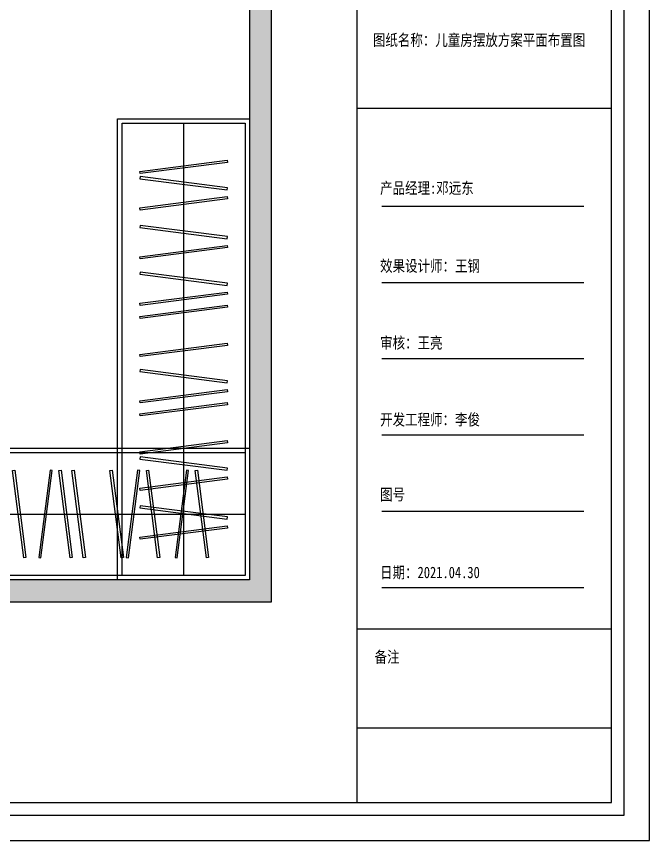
# Model space of a CAD drawing. Extents: x 422240 to 534325, y -8262 to 172635.
# Drawn here: x 457906 to 460788, y -8262 to -4509 of the extents above; entities that cross this region are included whole.
import ezdxf

# ---------------------------------------------------------------- set-up
doc = ezdxf.new("R2010")
doc.units = 0
doc.header["$LTSCALE"] = 1000
doc.header["$MEASUREMENT"] = 0
doc.layers.add('PM-家具', color=146, linetype='Continuous')
doc.layers.add('活动家具', color=7, linetype='Continuous')
doc.styles.add('WJ', font='', dxfattribs={"width": 0.8, "height": 135})
doc.styles.get('WJ').set_extended_font_data('FangSong_GB2312')

# ---------------------------------------------------------------- blocks, each defined once
blk = doc.blocks.new('儿童房摆放方案图框')
at = {"color": 251}
for p, q in [((25027, 493), (25027, 17757)), ((372, 493), (25027, 493))]:
    blk.add_line(p, q, dxfattribs=at)
for p, q in [((21376, 667), (21376, 17583)), ((24853, 667), (24853, 17583)), ((21376, 10159), (24853, 10159)), ((21714, 8821), (24478, 8821)), ((21714, 7778), (24478, 7778)), ((21714, 6735), (24478, 6735)), ((21714, 5691), (24478, 5691)), ((21714, 4648), (24478, 4648)), ((21714, 3605), (24478, 3605)), ((21376, 3039), (24853, 3039)), ((21376, 1686), (24853, 1686)), ((546, 667), (24853, 667))]:
    blk.add_line(p, q)
blk.add_lwpolyline([(-25, 145), (25375, 145), (25375, 18105), (-25, 18105)], close=True)
at = {"attachment_point": 1, "style": 'WJ'}
for s, insert, char_height, width in [('{\\fSimSun|b0|i0|c134|p2;图纸名称：儿童房摆放方案平面布置图}', (21593, 11170), 156.48, 3037.95), ('{\\fSimSun|b0|i0|c134|p2;产品经理:邓远东}', (21691, 9146), 156.48, 1903.64), ('{\\fSimSun|b0|i0|c134|p2;效果设计师：王钢}', (21691, 8081), 156.48, 1955.7), ('{\\fSimSun|b0|i0|c134|p2;审核：王亮}', (21691, 7030), 156.48, 936.03), ('{\\fSimSun|b0|i0|c134|p2;开发工程师：李俊}', (21691, 5980), 156.48, 1967.59), ('图号', (21691, 4955), 156.5, 936.03), ('{\\fSimSun|b0|i0|c134|p2;日期：2021.04.30}', (21691, 3890), 156.48, 1873.2), ('{\\fSimSun|b0|i0|c134|p2;备注}', (21616, 2734), 156.48, 1247.5)]:
    blk.add_mtext(s, dxfattribs=dict(at, insert=insert, char_height=char_height, width=width))
blk = doc.blocks.new('2100衣柜')
blk.add_line((465735.1, 45867), (463675.1, 45867))
blk.add_lwpolyline([(465755.1, 46167), (465755.1, 45567), (463655.1, 45567), (463655.1, 46167)], close=True)
at = {"color": 251}
for points in [[(465735.1, 46147), (465735.1, 45587), (463675.1, 45587), (463675.1, 46147)], [(463840.6, 46064.1), (463850.5, 46065.4), (463901.8, 45668.6), (463891.8, 45667.4)], [(463993.2, 46064.1), (463983.3, 46065.4), (463932.1, 45668.6), (463942, 45667.4)], [(464063.1, 46064.1), (464073, 46065.4), (464124.2, 45668.6), (464114.3, 45667.4)], [(464215.6, 46064.1), (464205.7, 46065.4), (464154.5, 45668.6), (464164.4, 45667.4)], [(464228.6, 46064.1), (464238.6, 46065.4), (464289.8, 45668.6), (464279.8, 45667.4)], [(464402, 46064.1), (464411.9, 46065.4), (464463.1, 45668.6), (464453.2, 45667.4)], [(464461.3, 46064.1), (464471.3, 46065.4), (464522.5, 45668.6), (464512.5, 45667.4)], [(464613.9, 46064.1), (464604, 46065.4), (464552.8, 45668.6), (464562.7, 45667.4)], [(464672.4, 46064.1), (464682.3, 46065.4), (464733.5, 45668.6), (464723.6, 45667.4)], [(464845.7, 46064.1), (464855.7, 46065.4), (464906.9, 45668.6), (464896.9, 45667.4)], [(464905.1, 46064.1), (464915, 46065.4), (464966.2, 45668.6), (464956.3, 45667.4)], [(465057.6, 46064.1), (465047.7, 46065.4), (464996.5, 45668.6), (465006.4, 45667.4)], [(465117.5, 46064.1), (465127.4, 46065.4), (465178.6, 45668.6), (465168.7, 45667.4)], [(465270, 46064.1), (465260.1, 46065.4), (465208.9, 45668.6), (465218.8, 45667.4)], [(465339.9, 46064.1), (465349.9, 46065.4), (465401.1, 45668.6), (465391.1, 45667.4)], [(465492.5, 46064.1), (465482.6, 46065.4), (465431.4, 45668.6), (465441.3, 45667.4)], [(465505.5, 46064.1), (465515.4, 46065.4), (465566.6, 45668.6), (465556.7, 45667.4)]]:
    blk.add_lwpolyline(points, close=True, dxfattribs=at)

msp = doc.modelspace()

# ---------------------------------------------------------------- hatches: boundary and pattern name
at = {"layer": '活动家具'}
h = msp.add_hatch(dxfattribs=at)
h.set_pattern_fill('钢筋混凝土', color=251, scale=10, angle=180)
h.set_pattern_definition([(225, (-68397, -35272.88), (17.6776695, -17.6776695), []), (230, (-68397, -35272.88), (-71.726018, 6.2752135), [7.5, -82.5]), (175, (-68397, -35272.88), (13.875133, -75.219213), [6, -66]), (280.4514, (-68402.98, -35272.36), (-57.850938, -68.943954), [6.374019, -70.114211]), (226.1842, (-68397, -35292.88), (-106.724105, 16.551901), [11.25, -123.75]), (276.6356, (-68405.89, -35291.5), (-93.46627, -97.411787), [9.561029, -105.1713]), (171.1842, (-68397, -35292.88), (-93.466195, -97.41186), [9, -99]), (201, (-68407, -35287.88), (-59.690705, 40.261889), [7.5, -82.5]), (146, (-68407, -35287.88), (-24.331533, -72.515005), [6, -66]), (251.4514, (-68411.974, -35284.524), (-84.022263, -32.25305), [6.374019, -70.114211]), (217.5, (-68397, -35272.88), (-1.2159855, -33.2893854), [0, -65.2, 0, -67, 0, -66.25]), (187.5, (-68397, -35272.88), (-26.3069537, -39.4411712), [0, -38.2, 0, -63.7, 0, -25.25]), (147.5, (-68374.7, -35272.88), (-53.3822436, 2.2554872), [0, -25, 0, -78, 0, -103.5]), (137.5, (-68364.7, -35272.88), (-58.318617, -10.0104982), [0, -32.5, 0, -51.8, 0, -73.5])])
h.paths.add_polyline_path([(459066.7, -2725.5), (453066.7, -2725.5), (453066.7, -7175.5), (459066.7, -7175.5)])
h.paths.add_polyline_path([(458966.7, -2825.5), (458966.7, -7075.5), (453166.7, -7075.5), (453166.7, -2825.5)], flags=16)

# ---------------------------------------------------------------- linework, layer by layer
for points in [[(459066.7, -7175.5), (459066.7, -2725.5), (453066.7, -2725.5), (453066.7, -7175.5), (459066.7, -7175.5)], [(453166.7, -2825.5), (458966.7, -2825.5), (458966.7, -7075.5), (453166.7, -7075.5), (453166.7, -2825.5)]]:
    msp.add_lwpolyline(points)

# ---------------------------------------------------------------- block references
at = {"xscale": 0.3330153595476334, "yscale": 0.3330153595476334, "zscale": 0.3330153595476334}
msp.add_blockref('儿童房摆放方案图框', (452338.2, -8310.4), dxfattribs=at)
at = {"layer": 'PM-家具'}
for p, rotation in [((504533.7, -470730.6), 90.00000000000001), ((922621.8, 39091.5), 180)]:
    msp.add_blockref('2100衣柜', p, dxfattribs=dict(at, rotation=rotation))

doc.saveas('drawing.dxf')
